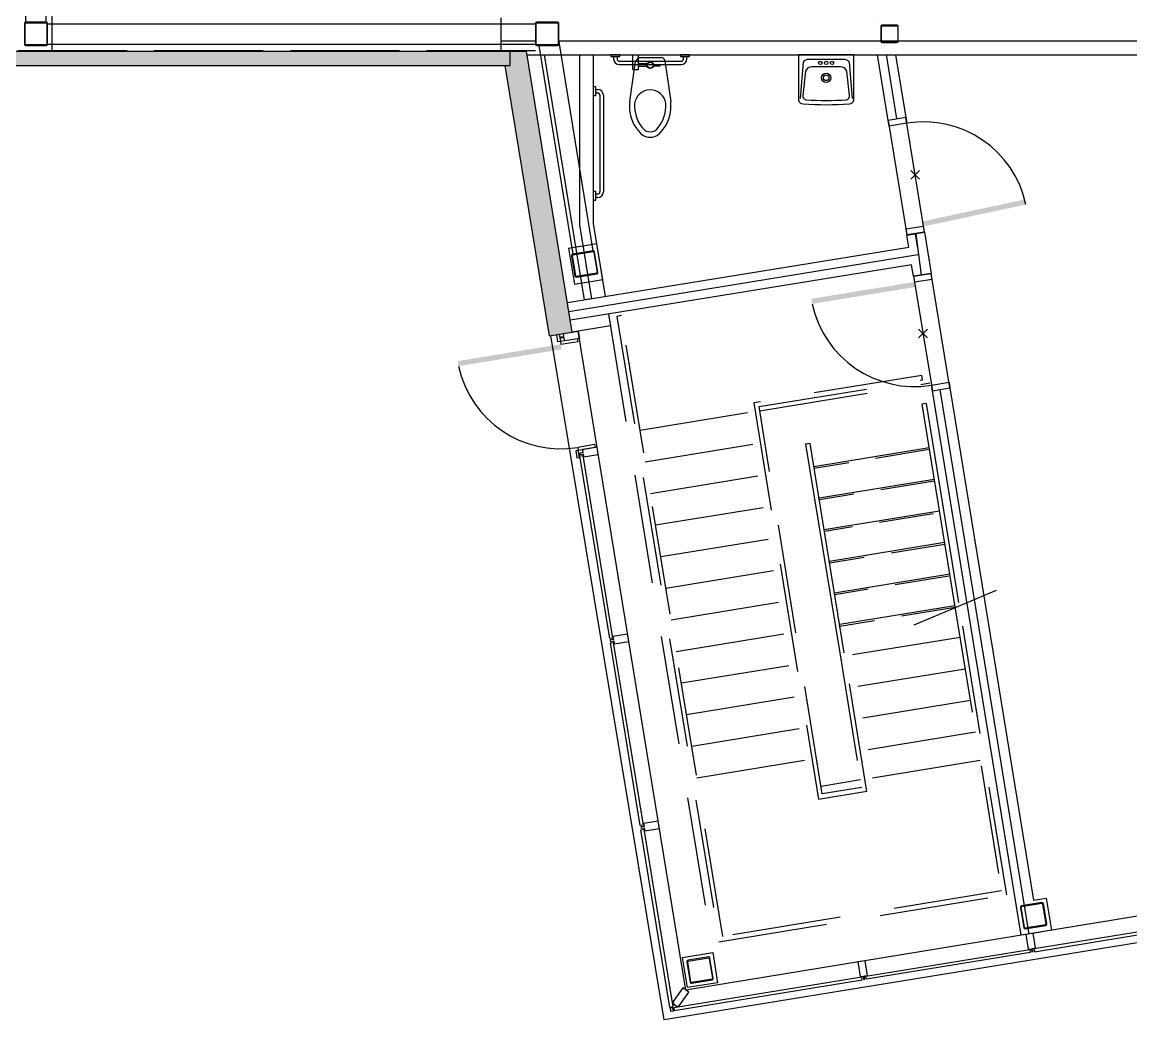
# Model space of a CAD drawing. Header units: inches. Extents: x 2743 to 10591, y -1604 to 5792.
# Drawn here: x 4019.1 to 4400.8, y -1592.5 to -1249 of the extents above; entities that cross this region are included whole.
import ezdxf

# ---------------------------------------------------------------- set-up
doc = ezdxf.new("R2010")
doc.units = ezdxf.units.IN
doc.header["$LTSCALE"] = 0.1875
doc.header["$MEASUREMENT"] = 0
doc.header["$PDMODE"] = 3
doc.header["$PDSIZE"] = 1.5
for name, pattern in [('CENTERX2', [101.6, 63.5, -12.7, 12.7, -12.7]), ('dash1', [300, 200, -100]), ('dash2', [500, 400, -100])]:
    doc.linetypes.add(name, pattern=pattern)
for name, color, linetype in [('7', 30, 'Continuous'), ('A-E-MUR-EXT', 3, 'Continuous'), ('A-N-APP-SAN', 1, 'Continuous'), ('A-N-FEN-EXT', 2, 'Continuous'), ('A-N-MUR-COMP', 30, 'Continuous'), ('A-N-MUR-EXT', 5, 'Continuous'), ('A-N-MUR-INT', 3, 'Continuous'), ('A-N-POR-PLF', 30, 'Continuous'), ('A-N-POR-PLN', 7, 'Continuous'), ('A-N-STRUCTURE', 4, 'Continuous'), ('A-N-SYS-ESC', 2, 'Continuous'), ('fill253', 253, 'Continuous'), ('S-N-ACIER', 4, 'Continuous')]:
    doc.layers.add(name, color=color, linetype=linetype)
doc.linetypes.add('MUR06', pattern='A,0.00508,[1,JUB,S=1,R=0,X=0,Y=0],-300', length=300.00508)
doc.linetypes.add('MUR07', pattern='A,0.001521,[13,JUB,S=1,R=0,X=0,Y=0],-152.075402', length=152.076923)

msp = doc.modelspace()

# ---------------------------------------------------------------- hatches: boundary and pattern name
at = {"layer": 'A-N-POR-PLN'}
for points in [[(4364.67314, -1311.78219), (4364.30196, -1310.04986), (4329.07788, -1317.59708), (4329.44906, -1319.32942)], [(4290.79348, -1344.24178), (4291.07901, -1345.99027), (4326.63163, -1340.18451), (4326.34611, -1338.43602)], [(4169.03482, -1365.68981), (4169.32035, -1367.4383), (4204.87298, -1361.63254), (4204.58745, -1359.88405)]]:
    msp.add_hatch(color=7, dxfattribs=at).paths.add_polyline_path(points)
at = {"layer": 'fill253'}
h = msp.add_hatch(color=7, dxfattribs=at)
h.dxf.hatch_style = 1
h.paths.add_polyline_path([(5517.44902, 431.979), (5512.52777, 431.979), (5512.54172, 94.34303), (5517.46297, 94.34303)])
h.paths.add_polyline_path([(5517.44903, 678.7916), (5512.52778, 678.7916), (5512.52778, 572.89173), (5517.44903, 572.89173)])
h.paths.add_polyline_path([(5517.44903, 925.604), (5512.52778, 925.604), (5512.52777, 819.70432), (5517.44902, 819.70432)])
h.paths.add_polyline_path([(4628.42938, -1259.02652), (4625.95018, -1263.9483), (5517.46297, -1263.94777), (5517.46297, -1071.958), (5512.54172, -1071.958), (5512.54172, -1259.02652)])
h.paths.add_polyline_path([(4200.50372, -1356.98336), (4208.49739, -1355.67867), (4193.49822, -1263.95647), (4192.72048, -1259.19385), (4184.51381, -1259.19385), (4185.25735, -1263.82639)])
h.paths.add_polyline_path([(4618.93272, -1264.1151), (4619.31197, -1266.30955), (4626.09389, -1265.20887), (4625.95018, -1263.9483), (4628.42938, -1259.02652), (4618.12265, -1259.02652)])
h.paths.add_polyline_path([(5517.46297, 1153.66309), (5512.54172, 1153.66309), (5512.52778, 1066.51673), (5517.44903, 1066.51673)])
h.paths.add_polyline_path([(2812.35741, -1079.29062), (2806.55239, -1077.23697), (2806.55239, -1078.48244), (2807.41263, -1078.81134), (2807.41906, -1264.1151), (3075.9398, -1263.94776), (3075.93335, -1259.02651), (2812.34031, -1259.19385)])
h.paths.add_polyline_path([(2807.41906, -374.65047), (2812.34031, -375.67519), (2812.34031, 118.15991), (2807.41906, 118.15991)])
h.paths.add_polyline_path([(5512.54172, -339.79281), (5517.46297, -339.79281), (5517.46297, 52.10637), (5512.54172, 52.10637)])
h.paths.add_polyline_path([(5512.5356, -401.23504), (5517.45685, -401.23504), (5517.46297, -339.79281), (5512.54172, -339.79281)])
h.paths.add_polyline_path([(5512.54172, -545.32679), (5517.46297, -545.32679), (5517.45685, -437.25741), (5512.5356, -437.25741)])
h.paths.add_polyline_path([(5512.53298, -617.37634), (5517.45423, -617.37634), (5517.46296, -581.35034), (5512.54171, -581.35034)])
h.paths.add_polyline_path([(5512.5391, -689.42343), (5517.46035, -689.42343), (5517.46066, -653.39744), (5512.53941, -653.39744)])
h.paths.add_polyline_path([(5512.5391, -761.46809), (5517.46035, -761.46809), (5517.46035, -725.44454), (5512.5391, -725.44454)])
h.paths.add_polyline_path([(4035.91549, 1440.59386), (4035.91549, 1445.51513), (2807.41263, 1445.51513), (2807.41906, 159.14408), (2812.34031, 159.14408), (2812.33388, 1440.59388)])
h.paths.add_polyline_path([(3118.18201, -1259.02652), (3118.18223, -1263.94777), (4185.31745, -1264.1151), (4184.51381, -1259.19385)])
h.paths.add_polyline_path([(4279.25656, 1440.56528), (4279.25657, 1445.48688), (4078.1514, 1445.5146), (4078.1514, 1440.59333)])
h.paths.add_polyline_path([(4872.5115, 1445.3478), (4872.5115, 1440.42655), (5512.54172, 1440.42655), (5512.54177, 1308.40012), (5517.46302, 1308.40012), (5517.46297, 1445.3478)])
h.paths.add_polyline_path([(5517.45593, -941.58583), (5512.53008, -941.58584), (5512.54172, -1029.88866), (5517.46297, -1029.88866)])
h.paths.add_polyline_path([(5512.53008, -905.56228), (5517.45593, -905.5623), (5517.45423, -797.49164), (5512.53298, -797.49164)])

# ---------------------------------------------------------------- linework, layer by layer
at = {"color": 7}
for p, q in [((4221.75809, -1260.27246), (4221.75809, -1260.86301)), ((4224.90769, -1260.27246), (4221.75809, -1260.27246)), ((4221.75809, -1260.86301), (4224.90769, -1260.86301)), ((4222.74234, -1260.86301), (4222.74234, -1261.65041)), ((4223.92344, -1260.86301), (4223.92344, -1261.65041)), ((4224.71084, -1262.43781), (4245.97064, -1262.43781)), ((4224.90769, -1260.86301), (4224.90769, -1260.27246)), ((4245.77379, -1260.27246), (4245.77379, -1260.86301)), ((4248.92339, -1260.27246), (4245.77379, -1260.27246)), ((4245.77379, -1260.86301), (4248.92339, -1260.86301)), ((4246.75804, -1261.65041), (4246.75804, -1260.86301)), ((4247.93914, -1261.65041), (4247.93914, -1260.86301)), ((4248.92339, -1260.86301), (4248.92339, -1260.27246)), ((4305.43606, -1260.27246), (4286.42035, -1260.27246)), ((4286.42035, -1260.27246), (4286.42035, -1275.88486)), ((4287.94713, -1262.8171), (4286.91472, -1275.27809)), ((4293.54533, -1261.79924), (4289.98284, -1261.79924)), ((4301.87356, -1261.79924), (4293.54533, -1261.79924)), ((4304.94168, -1275.27809), (4303.90927, -1262.8171)), ((4305.43606, -1275.88486), (4305.43606, -1260.27246)), ((4224.71084, -1263.61891), (4245.97064, -1263.61891)), ((4288.79106, -1265.86623), (4287.9324, -1274.27542)), ((4300.85571, -1264.34388), (4291.00069, -1264.34388)), ((4303.92401, -1274.27542), (4303.06534, -1265.86623)), ((4215.87754, -1271.19934), (4216.46809, -1271.19934)), ((4215.87754, -1274.34894), (4215.87754, -1271.19934)), ((4216.46809, -1274.34894), (4215.87754, -1274.34894)), ((4216.46809, -1271.19934), (4216.46809, -1274.34894)), ((4216.46809, -1272.18359), (4217.25549, -1272.18359)), ((4216.46809, -1273.36469), (4217.25549, -1273.36469)), ((4218.04289, -1274.15209), (4218.04289, -1307.41974)), ((4219.22399, -1274.15209), (4219.22399, -1307.41974)), ((4215.87754, -1307.22289), (4216.46809, -1307.22289)), ((4215.87754, -1310.37249), (4215.87754, -1307.22289)), ((4216.46809, -1307.22289), (4216.46809, -1310.37249)), ((4217.25549, -1308.20714), (4216.46809, -1308.20714)), ((4216.46809, -1310.37249), (4215.87754, -1310.37249)), ((4217.25549, -1309.38824), (4216.46809, -1309.38824)), ((4354.42818, -1444.71938), (4326.10301, -1456.64935))]:
    msp.add_line(p, q, dxfattribs=at)
for centre, radius in [((4293.92033, -1263.03434), 0.59055), ((4295.9282, -1263.03434), 0.59055), ((4297.93607, -1263.03434), 0.59055), ((4295.9282, -1268.14646), 1.5748), ((4295.9282, -1268.14646), 0.98425)]:
    msp.add_circle(centre, radius, dxfattribs=at)
for centre, radius, start, end in [((4224.71084, -1261.65041), 1.9685, 180, 270), ((4224.71084, -1261.65041), 0.7874, 180, 270), ((4245.97064, -1261.65041), 1.9685, 270, 0), ((4245.97064, -1261.65041), 0.7874, 270, 0), ((4289.81121, -1264.00063), 2.20807, 85.5421204, 147.587982), ((4302.04519, -1264.00063), 2.20807, 32.412018, 94.4578796), ((4291.00069, -1266.70866), 2.36478, 90, 159.1305083), ((4300.85571, -1266.70866), 2.36478, 20.8694917, 90), ((4217.25549, -1274.15209), 1.9685, 0, 90), ((4217.25549, -1274.15209), 0.7874, 0, 90), ((4289.07674, -1274.52605), 1.17147, 167.646167, 263.9348638), ((4302.77967, -1274.52605), 1.17147, 276.0651362, 12.353833), ((4287.94713, -1275.53756), 1.56578, 192.8150418, 270), ((4295.9282, -1173.13453), 104.2747, 265.6103502, 274.3896498), ((4295.9282, -1173.13453), 102.79336, 266.1090954, 273.8909046), ((4303.90927, -1275.53756), 1.56578, 270, 347.1849582), ((4217.25549, -1307.41974), 1.9685, 270, 0), ((4217.25549, -1307.41974), 0.7874, 270, 0)]:
    msp.add_arc(centre, radius, start, end, dxfattribs=at)
at = {"layer": '7', "color": 7}
for p, q in [((4183.91835, -1252.39755), (4183.91809, -1255.42846)), ((4183.91809, -1255.42846), (4195.8698, -1255.42848)), ((4203.86979, -1255.42849), (4448.08802, -1255.42874)), ((4212.75841, -1344.60759), (4198.99202, -1260.27495)), ((4210.99615, -1260.27496), (4210.99615, -1318.76012)), ((4210.99615, -1318.76012), (4215.14926, -1344.21722)), ((4215.14926, -1344.21722), (4212.75841, -1344.60759))]:
    msp.add_line(p, q, dxfattribs=at)
at = {"layer": 'A-E-MUR-EXT', "color": 7}
for p, q in [((4208.49733, -1355.67834), (4192.71404, -1259.02652)), ((4215.87825, -1318.33723), (4215.87803, -1260.27246)), ((4219.97795, -1343.43255), (4215.87825, -1318.33723)), ((4207.2248, -1326.86535), (4209.24694, -1339.18872)), ((4217.01074, -1325.26726), (4207.22603, -1326.87284)), ((4219.02347, -1337.59216), (4217.01074, -1325.26726)), ((4209.24694, -1339.18872), (4219.02347, -1337.59216)), ((4246.4772, -1571.05166), (4256.86685, -1569.35509)), ((4248.17377, -1581.44131), (4246.4772, -1571.05166)), ((4256.86685, -1569.35509), (4258.56342, -1579.74474)), ((4258.56342, -1579.74474), (4248.17377, -1581.44131))]:
    msp.add_line(p, q, dxfattribs=at)
at = {"layer": 'A-N-APP-SAN', "color": 7}
for p, q in [((4229.34765, -1265.34309, 0.00787), (4229.32924, -1260.27246)), ((4230.17683, -1263.27963), (4230.26238, -1262.76978)), ((4231.34763, -1265.33398, 0.00787), (4231.32921, -1260.26335)), ((4231.56022, -1261.20146), (4235.34284, -1261.16375)), ((4235.34284, -1261.16375), (4239.12546, -1261.20146)), ((4240.4212, -1262.19909), (4242.39744, -1276.31768)), ((4228.28824, -1276.31768), (4230.17683, -1263.27963)), ((4229.34765, -1265.34309, 0.00787), (4231.34763, -1265.33398, 0.00787)), ((4234.44768, -1263.2837, -0.00394), (4231.38522, -1263.29765, -0.00394)), ((4234.45224, -1264.28368, -0.00394), (4231.38978, -1264.29764, -0.00394)), ((4236.63601, -1263.52049), (4236.29615, -1263.52049)), ((4236.29615, -1264.11104), (4236.63601, -1264.11104)), ((4236.63601, -1264.11104), (4236.63601, -1263.52049)), ((4238.80953, -1263.59431), (4236.63601, -1263.65951)), ((4236.63601, -1263.97201), (4238.80953, -1264.03722)), ((4238.80953, -1264.03722), (4238.80953, -1263.59431))]:
    msp.add_line(p, q, dxfattribs=at)
for radius in [1.11581, 1]:
    msp.add_circle((4235.34074, -1263.81576), radius, dxfattribs=at)
for centre, radius, start, end in [((4232.27056, -1263.11045), 2.03687, 110.4103706, 170.3719926), ((4239.10823, -1262.56411), 1.36277, 15.5365519, 89.2755355), ((4235.3383, -1277.71601), 5.40047, 90.0065755, 172.7689438), ((4235.34701, -1277.71601), 5.40047, 7.2310562, 89.9934245), ((4241.93461, -1277.81887), 13.72869, 173.7223058, 189.1590306), ((4241.91892, -1277.76354), 11.96027, 176.5137011, 218.604006), ((4228.7664, -1277.76354), 11.96027, 321.395994, 3.4862989), ((4228.75106, -1277.81887), 13.72869, 350.8409694, 6.2776942), ((4240.47764, -1278.4185), 12.20017, 187.4678026, 231.5966158), ((4230.20803, -1278.4185), 12.20017, 308.4033842, 352.5321974), ((4235.39072, -1283.4483), 3.33225, 212.2403451, 269.1735057), ((4235.29459, -1283.4483), 3.33225, 270.8264943, 327.7596549), ((4235.33794, -1283.6489), 4.96996, 240.6105557, 270.0564243), ((4235.34773, -1283.6489), 4.96996, 269.9435757, 299.3894443)]:
    msp.add_arc(centre, radius, start, end, dxfattribs=at)
at = {"layer": 'A-N-FEN-EXT', "color": 7}
for p, q in [((4240.20416, -1592.52228), (4201.07619, -1356.89022)), ((4203.19226, -1356.58763), (4204.05601, -1356.44658)), ((4203.59352, -1359.04484), (4203.19226, -1356.58763)), ((4204.05601, -1356.44658), (4204.45727, -1358.90379)), ((4210.36369, -1358.02723), (4204.44214, -1358.99423)), ((4204.56827, -1357.38494), (4205.65622, -1357.20728)), ((4204.64441, -1357.85121), (4204.56827, -1357.38494)), ((4205.73236, -1357.67354), (4204.64441, -1357.85121)), ((4205.48808, -1356.17761), (4210.53927, -1355.35276)), ((4205.65622, -1357.20728), (4205.48808, -1356.17761)), ((4205.90051, -1358.70321), (4205.73236, -1357.67354)), ((4210.9517, -1357.87835), (4205.90051, -1358.70321)), ((4210.509, -1358.91706), (4210.36369, -1358.02723)), ((4247.5918, -1582.25082), (4210.53923, -1355.35276)), ((4210.53927, -1355.35276), (4210.9517, -1357.87835)), ((4204.45727, -1358.90379), (4203.59352, -1359.04484)), ((4204.44214, -1358.99423), (4204.58745, -1359.88405)), ((4204.58745, -1359.88405), (4210.509, -1358.91706)), ((4210.58242, -1396.41234), (4209.71867, -1396.55339)), ((4209.71867, -1396.55339), (4210.11994, -1399.01059)), ((4216.31476, -1394.46969), (4210.39321, -1395.43668)), ((4210.39321, -1395.43668), (4210.53852, -1396.32651)), ((4210.53852, -1396.32651), (4216.46007, -1395.35951)), ((4210.98369, -1398.86954), (4210.58242, -1396.41234)), ((4217.06562, -1395.31852), (4212.01444, -1396.14338)), ((4212.01444, -1396.14338), (4212.18258, -1397.17305)), ((4216.46007, -1395.35951), (4216.31476, -1394.46969)), ((4217.47806, -1397.84411), (4217.06562, -1395.31852)), ((4210.11994, -1399.01059), (4210.98369, -1398.86954)), ((4212.18258, -1397.17305), (4211.09463, -1397.35071)), ((4211.09463, -1397.35071), (4211.17077, -1397.81697)), ((4211.12591, -1398.32315), (4212.11283, -1398.16199)), ((4221.40393, -1461.26283), (4211.12591, -1398.32315)), ((4211.17077, -1397.81697), (4212.25872, -1397.63931)), ((4212.11283, -1398.16199), (4222.39136, -1461.10158)), ((4212.25872, -1397.63931), (4212.42687, -1398.66898)), ((4212.42687, -1398.66898), (4217.47806, -1397.84411)), ((4222.39136, -1461.10158), (4221.40393, -1461.26283)), ((4222.69553, -1461.55076), (4221.60758, -1461.72842)), ((4227.57857, -1459.69623), (4222.52738, -1460.52109)), ((4222.52738, -1460.52109), (4222.69553, -1461.55076)), ((4227.991, -1462.22182), (4227.57857, -1459.69623)), ((4221.60758, -1461.72842), (4221.68372, -1462.19469)), ((4221.63878, -1462.70087), (4222.6257, -1462.53971)), ((4231.91727, -1525.64273), (4221.63878, -1462.70087)), ((4221.68372, -1462.19469), (4222.77167, -1462.01702)), ((4222.6257, -1462.53971), (4232.9047, -1525.48148)), ((4222.77167, -1462.01702), (4222.93981, -1463.04669)), ((4222.93981, -1463.04669), (4227.991, -1462.22182)), ((4657.85071, -1515.25533), (4247.5918, -1582.25082)), ((4667.86706, -1522.73689), (4240.20416, -1592.52228)), ((4232.9047, -1525.48148), (4231.91727, -1525.64273)), ((4233.20886, -1525.93066), (4232.12091, -1526.10832)), ((4232.12091, -1526.10832), (4232.19705, -1526.57459)), ((4232.19705, -1526.57459), (4233.285, -1526.39692)), ((4238.0919, -1524.07613), (4233.04071, -1524.901)), ((4233.04071, -1524.901), (4233.20886, -1525.93066)), ((4233.285, -1526.39692), (4233.45314, -1527.42659)), ((4238.50433, -1526.60172), (4238.0919, -1524.07613)), ((4232.15212, -1527.08077), (4233.13904, -1526.91961)), ((4242.14259, -1588.25875), (4232.15212, -1527.08077)), ((4233.13904, -1526.91961), (4243.13002, -1588.0975)), ((4233.45314, -1527.42659), (4238.50433, -1526.60172)), ((4423.92428, -1558.87281), (4367.50226, -1568.08604)), ((4367.66351, -1569.07347), (4424.08545, -1559.85974)), ((4367.16524, -1562.7244), (4364.63964, -1563.13683)), ((4364.63964, -1563.13683), (4365.46451, -1568.18802)), ((4367.9901, -1567.77558), (4367.16524, -1562.7244)), ((4309.60391, -1577.54139), (4366.02576, -1568.32715)), ((4365.46451, -1568.18802), (4366.49417, -1568.01987)), ((4366.02576, -1568.32715), (4366.18701, -1569.31458)), ((4366.49417, -1568.01987), (4366.67183, -1569.10782)), ((4366.96043, -1567.94373), (4367.9901, -1567.77558)), ((4367.1381, -1569.03168), (4366.96043, -1567.94373)), ((4367.50226, -1568.08604), (4367.66351, -1569.07347)), ((4309.28603, -1572.1761), (4306.76043, -1572.58853)), ((4310.11089, -1577.22729), (4309.28603, -1572.1761)), ((4366.18701, -1569.31458), (4309.76507, -1578.52831)), ((4366.67183, -1569.10782), (4367.1381, -1569.03168)), ((4306.76043, -1572.58853), (4307.5853, -1577.63972)), ((4308.16586, -1577.77622), (4243.46782, -1588.34012)), ((4243.62907, -1589.32755), (4308.32703, -1578.76315)), ((4307.5853, -1577.63972), (4308.61496, -1577.47157)), ((4308.32703, -1578.76315), (4308.16586, -1577.77622)), ((4308.61496, -1577.47157), (4308.79262, -1578.55952)), ((4308.79262, -1578.55952), (4309.25889, -1578.48338)), ((4309.08122, -1577.39543), (4310.11089, -1577.22729)), ((4309.25889, -1578.48338), (4309.08122, -1577.39543)), ((4309.76507, -1578.52831), (4309.60391, -1577.54139)), ((4246.55315, -1581.50367), (4243.19682, -1586.17001)), ((4245.27429, -1587.66428), (4248.63062, -1582.99794)), ((4248.63062, -1582.99794), (4246.55315, -1581.50367)), ((4243.19682, -1586.17001), (4243.34267, -1587.06298)), ((4243.34267, -1587.06298), (4244.38141, -1587.81011)), ((4243.13002, -1588.0975), (4242.14259, -1588.25875)), ((4243.17701, -1588.38938), (4242.1901, -1588.5506)), ((4242.1901, -1588.5506), (4242.35132, -1589.53749)), ((4242.35132, -1589.53749), (4243.33818, -1589.37628)), ((4243.33818, -1589.37628), (4243.17701, -1588.38938)), ((4243.46782, -1588.34012), (4243.62907, -1589.32755)), ((4244.38141, -1587.81011), (4245.27429, -1587.66428))]:
    msp.add_line(p, q, dxfattribs=at)
at = {"layer": 'A-N-MUR-COMP', "color": 7, "linetype": 'MUR07', "ltscale": 0.8}
for p, q in [((4320.29533, -1282.32894), (4316.67786, -1260.17672)), ((4326.75134, -1321.83881), (4328.60897, -1336.07192)), ((4207.34124, -1348.59879), (4327.45163, -1328.98471)), ((4335.04925, -1375.51008), (4365.66154, -1562.96997))]:
    msp.add_line(p, q, dxfattribs=at)
at = {"layer": 'A-N-MUR-COMP', "color": 7, "linetype": 'MUR06', "ltscale": 0.65}
msp.add_line((4326.58824, -1321.86545), (4327.29889, -1326.21725), dxfattribs=at)
at = {"layer": 'A-N-MUR-EXT', "color": 7}
for p, q in [((4187.14748, -1263.95319), (4187.14748, -1259.05658)), ((3118.18223, -1263.94777), (4187.14748, -1263.95319)), ((4185.31102, -1263.94777), (4200.50377, -1356.98369)), ((4200.50377, -1356.98369), (4208.49733, -1355.67834))]:
    msp.add_line(p, q, dxfattribs=at)
at = {"layer": 'A-N-MUR-INT', "color": 7}
for p, q in [((4029.41184, -917.49524), (4029.41184, -1258.87187)), ((4183.91822, -1247.5145), (4183.91822, -1259.02705)), ((4313.1929, -1249.1604), (4313.1929, -1249.1604)), ((3118.16648, -1259.02652), (4192.71404, -1259.02652)), ((4192.80152, -1260.27494), (4448.08802, -1260.27521)), ((4317.26461, -1282.82386), (4313.58238, -1260.27507)), ((4319.80546, -1260.27508), (4323.32604, -1281.83403)), ((4323.32604, -1281.83403), (4317.26461, -1282.82386)), ((4323.7167, -1322.33437), (4329.78599, -1321.34325)), ((4324.38284, -1326.41256), (4323.7167, -1322.33437)), ((4329.78599, -1321.34325), (4332.09814, -1335.50214)), ((4206.85733, -1345.57051), (4324.38284, -1326.41256)), ((4325.29652, -1332.53642), (4207.84902, -1351.64139)), ((4326.02885, -1336.49325), (4325.29652, -1332.53642)), ((4332.09814, -1335.50214), (4326.02885, -1336.49325)), ((4220.96469, -1349.50184), (4221.62451, -1353.54254)), ((4221.62451, -1353.54254), (4208.49858, -1355.686)), ((4363.08143, -1563.39136), (4332.46912, -1375.93141)), ((4338.53841, -1374.9403), (4367.33241, -1551.31537)), ((4367.33241, -1551.31537), (4371.66063, -1550.6086)), ((4371.66063, -1550.6086), (4373.47106, -1561.6951)), ((4369.15071, -1562.40024), (4363.08143, -1563.39136)), ((4373.47106, -1561.6951), (4369.15071, -1562.40024))]:
    msp.add_line(p, q, dxfattribs=at)
at = {"layer": 'A-N-MUR-INT', "color": 7, "linetype": 'dash1'}
msp.add_line((4220.96469, -1349.50184), (4256.86669, -1569.35512), dxfattribs=at)
at = {"layer": 'A-N-POR-PLF', "color": 7}
for p, q in [((4323.32604, -1281.83402), (4317.26461, -1282.82386)), ((4329.76631, -1321.27218), (4323.32604, -1281.83402)), ((4317.26461, -1282.82386), (4323.70488, -1322.26202)), ((4323.70488, -1322.26202), (4329.76631, -1321.27218)), ((4332.09028, -1335.50342), (4326.02885, -1336.49325)), ((4338.53055, -1374.94158), (4332.09028, -1335.50342)), ((4326.02885, -1336.49325), (4332.46912, -1375.93141)), ((4332.46912, -1375.93141), (4338.53055, -1374.94158))]:
    msp.add_line(p, q, dxfattribs=at)
at = {"layer": 'A-N-POR-PLN', "color": 7}
for p, q in [((4323.32604, -1281.83402), (4317.26461, -1282.82386)), ((4323.32604, -1281.83402), (4323.6433, -1283.77679)), ((4317.58187, -1284.76662), (4317.26461, -1282.82386)), ((4323.6433, -1283.77679), (4317.58187, -1284.76662)), ((4329.44906, -1319.32942), (4323.38763, -1320.31925)), ((4323.38763, -1320.31925), (4323.70488, -1322.26202)), ((4329.76631, -1321.27218), (4329.44906, -1319.32942)), ((4329.76631, -1321.27218), (4323.70488, -1322.26202)), ((4326.02885, -1336.49325), (4332.09028, -1335.50342)), ((4332.40754, -1337.44619), (4332.09028, -1335.50342)), ((4326.02885, -1336.49325), (4326.34611, -1338.43602)), ((4326.34611, -1338.43602), (4332.40754, -1337.44619)), ((4332.15187, -1373.98865), (4338.2133, -1372.99881)), ((4338.2133, -1372.99881), (4338.53055, -1374.94158)), ((4332.46912, -1375.93141), (4332.15187, -1373.98865)), ((4332.46912, -1375.93141), (4338.53055, -1374.94158))]:
    msp.add_line(p, q, dxfattribs=at)
for centre, start, end in [((4329.44906, -1319.32942), 12.0935287, 99.2745663), ((4326.34611, -1338.43602), 192.0935287, 279.2745663), ((4204.58745, -1359.88405), 192.0935287, 279.2745663)]:
    msp.add_arc(centre, 36.02355, start, end, dxfattribs=at)
for p in [(4326.54618, -1301.5531), (4329.24899, -1356.21233)]:
    msp.add_point(p, dxfattribs=at)
at = {"layer": 'A-N-STRUCTURE', "color": 7, "linetype": 'dash2', "ltscale": 0.5}
msp.add_line((4195.8698, -1258.87187), (2812.36145, -1258.87187), dxfattribs=at)
at = {"layer": 'A-N-SYS-ESC', "color": 7, "linetype": 'dash1'}
for p, q in [((4225.40287, -1350.05333), (4223.84865, -1350.30713)), ((4223.84865, -1350.30713), (4259.00976, -1565.6225)), ((4260.34852, -1563.80624), (4225.40287, -1350.05333)), ((4328.84894, -1370.61863), (4270.99335, -1380.06648)), ((4272.80137, -1381.36689), (4329.10274, -1372.17286)), ((4273.02979, -1382.76568), (4331.65559, -1373.19206)), ((4329.10274, -1372.17286), (4328.84894, -1370.61863)), ((4270.99335, -1380.06648), (4293.27796, -1516.53033)), ((4294.57837, -1514.72232), (4272.80137, -1381.36689)), ((4231.84701, -1389.49053), (4271.47699, -1383.01893)), ((4233.6259, -1400.36965), (4273.25362, -1393.89842)), ((4235.40478, -1411.24877), (4275.03024, -1404.77791)), ((4237.18367, -1422.1279), (4276.80687, -1415.65741)), ((4238.96256, -1433.00702), (4278.58349, -1426.5369)), ((4240.74144, -1443.88614), (4280.36012, -1437.41639)), ((4242.52033, -1454.76527), (4282.13675, -1448.29588)), ((4340.15017, -1449.59507), (4356.28233, -1548.1402)), ((4358.052, -1549.44886), (4341.62783, -1448.87251)), ((4244.29921, -1465.64439), (4283.52482, -1459.23883)), ((4341.99274, -1460.85351), (4302.35914, -1467.3257)), ((4309.95729, -1513.85435), (4302.05929, -1465.48949)), ((4300.5712, -1466.16581), (4308.13888, -1512.50788)), ((4246.0781, -1476.52351), (4285.69, -1470.05487)), ((4343.77364, -1471.7323), (4304.13577, -1478.20519)), ((4247.85699, -1487.40264), (4287.46663, -1480.93436)), ((4345.55453, -1482.6111), (4306.29815, -1489.02169)), ((4249.63587, -1498.28176), (4289.24325, -1491.81385)), ((4347.33543, -1493.4899), (4307.68902, -1499.96417)), ((4251.41476, -1509.16088), (4291.01988, -1502.69335)), ((4348.92288, -1503.21095), (4309.27647, -1509.68523)), ((4307.71947, -1509.93949), (4294.15896, -1512.15393)), ((4293.27796, -1516.53033), (4309.9497, -1513.80783)), ((4308.13888, -1512.50788), (4294.57837, -1514.72232)), ((4259.00976, -1565.6225), (4358.052, -1549.44886)), ((4356.28233, -1548.1402), (4260.34852, -1563.80624))]:
    msp.add_line(p, q, dxfattribs=at)
at = {"layer": 'A-N-SYS-ESC', "color": 7}
for p, q in [((4330.42569, -1380.27418), (4328.87148, -1380.52799)), ((4328.87148, -1380.52799), (4340.15017, -1449.59507)), ((4341.62783, -1448.87251), (4330.42569, -1380.27418)), ((4290.39702, -1394.09108), (4288.84281, -1394.34489)), ((4288.84281, -1394.34489), (4300.5712, -1466.16581)), ((4302.16717, -1466.16772), (4290.39702, -1394.09108)), ((4331.32902, -1395.5772), (4291.69659, -1402.0492)), ((4333.10565, -1406.45669), (4293.47321, -1412.92869)), ((4334.88228, -1417.33619), (4295.24984, -1423.80818)), ((4336.6589, -1428.21568), (4297.02647, -1434.68768)), ((4338.43553, -1439.09517), (4298.80309, -1445.56717)), ((4340.21216, -1449.97466), (4300.57972, -1456.44666))]:
    msp.add_line(p, q, dxfattribs=at)
at = {"layer": 'A-N-SYS-ESC', "color": 7, "linetype": 'dash1', "ltscale": 0.5}
for p, q in [((4331.4242, -1396.16003), (4291.79176, -1402.63203)), ((4333.20083, -1407.03952), (4293.56839, -1413.51152)), ((4332.72384, -1418.28703), (4295.34502, -1424.39101)), ((4336.75408, -1428.79851), (4297.12164, -1435.27051)), ((4338.14215, -1439.74145), (4298.89827, -1446.15)), ((4340.30733, -1450.55749), (4300.67489, -1457.02949))]:
    msp.add_line(p, q, dxfattribs=at)
at = {"layer": 'S-N-ACIER', "color": 7, "linetype": 'CENTERX2', "ltscale": 20}
for p, q in [((4020.39611, -1249.33953), (4021.23576, -914.94406)), ((4027.40397, -1249.33953), (4026.56253, -914.94406)), ((4027.90003, -1249.5226), (4195.8698, -1249.5226)), ((4027.90003, -1256.53046), (4195.8698, -1256.53046))]:
    msp.add_line(p, q, dxfattribs=at)
at = {"layer": 'S-N-ACIER', "color": 7}
for p, q in [((4019.90005, -1249.47654), (4019.90005, -1256.57652)), ((4020.15004, -1256.57652), (4020.15004, -1249.47654)), ((4027.45003, -1249.02654), (4020.35004, -1249.02654)), ((4020.35004, -1249.27654), (4027.45003, -1249.27654)), ((4027.65003, -1249.47654), (4027.65003, -1256.57652)), ((4027.90003, -1256.57652), (4027.90003, -1249.47654)), ((4195.8698, -1249.47654), (4195.8698, -1256.57652)), ((4196.1198, -1256.57652), (4196.1198, -1249.47654)), ((4203.41979, -1249.02654), (4196.3198, -1249.02654)), ((4196.3198, -1249.27654), (4203.41979, -1249.27654)), ((4203.61979, -1249.47654), (4203.61979, -1256.57652)), ((4203.86979, -1256.57652), (4203.86979, -1249.47654)), ((4314.72833, -1250.36404), (4314.72833, -1255.68903)), ((4314.91583, -1255.68903), (4314.91583, -1250.36404)), ((4320.39082, -1250.02654), (4315.06583, -1250.02654)), ((4315.06583, -1250.21404), (4320.39082, -1250.21404)), ((4320.54082, -1250.36404), (4320.54082, -1255.68903)), ((4320.72832, -1255.68903), (4320.72832, -1250.36404)), ((4027.45003, -1256.77652), (4020.35004, -1256.77652)), ((4020.35004, -1257.02652), (4027.45003, -1257.02652)), ((4203.41979, -1256.77652), (4196.3198, -1256.77652)), ((4196.3198, -1257.02652), (4203.41979, -1257.02652)), ((4320.39082, -1255.83903), (4315.06583, -1255.83903)), ((4315.06583, -1256.02652), (4320.39082, -1256.02652)), ((4215.67827, -1327.76233), (4208.6711, -1328.9066)), ((4208.71139, -1329.15334), (4215.71856, -1328.00906)), ((4217.33918, -1335.14109), (4216.19491, -1328.13392)), ((4208.2995, -1329.42324), (4209.44378, -1336.43041)), ((4209.69051, -1336.39012), (4208.54623, -1329.38295)), ((4215.94818, -1328.17421), (4217.09245, -1335.18138)), ((4216.9273, -1335.411), (4209.92013, -1336.55528)), ((4209.96042, -1336.80201), (4216.96759, -1335.65773)), ((4370.16957, -1552.13298), (4363.1624, -1553.27725)), ((4363.20269, -1553.52398), (4370.20986, -1552.37971)), ((4370.43948, -1552.54486), (4371.58375, -1559.55203)), ((4371.83048, -1559.51174), (4370.68621, -1552.50457)), ((4362.7908, -1553.79389), (4363.93508, -1560.80106)), ((4364.18181, -1560.76077), (4363.03754, -1553.7536)), ((4371.4186, -1559.78165), (4364.41143, -1560.92592)), ((4364.45172, -1561.17265), (4371.45889, -1560.02838)), ((4255.37246, -1570.87946), (4248.36529, -1572.02374)), ((4248.40559, -1572.27047), (4255.41276, -1571.12619)), ((4255.64237, -1571.29135), (4256.78665, -1578.29852)), ((4257.03338, -1578.25823), (4255.88911, -1571.25106)), ((4247.9937, -1572.54038), (4249.13798, -1579.54755)), ((4249.38471, -1579.50726), (4248.24043, -1572.50009)), ((4256.6215, -1578.52813), (4249.61433, -1579.67241)), ((4249.65462, -1579.91914), (4256.66179, -1578.77487))]:
    msp.add_line(p, q, dxfattribs=at)
at = {"layer": 'S-N-ACIER', "color": 7, "linetype": 'CENTERX2', "ltscale": 18}
for p, q in [((4196.97266, -1257.02652), (4208.71645, -1328.8992)), ((4203.86979, -1255.78004), (4215.6327, -1327.76977))]:
    msp.add_line(p, q, dxfattribs=at)
at = {"layer": 'S-N-ACIER', "color": 7}
for centre, radius, start, end in [((4020.35004, -1249.47654), 0.45, 90, 180), ((4020.35004, -1249.47654), 0.2, 90, 180), ((4027.45003, -1249.47654), 0.45, 0, 90), ((4027.45003, -1249.47654), 0.2, 0, 90), ((4196.3198, -1249.47654), 0.45, 90, 180), ((4196.3198, -1249.47654), 0.2, 90, 180), ((4203.41979, -1249.47654), 0.45, 0, 90), ((4203.41979, -1249.47654), 0.2, 0, 90), ((4315.06583, -1250.36404), 0.3375, 90, 180), ((4315.06583, -1250.36404), 0.15, 90, 180), ((4320.39082, -1250.36404), 0.3375, 0, 90), ((4320.39082, -1250.36404), 0.15, 0, 90), ((4020.35004, -1256.57652), 0.45, 180, 270), ((4020.35004, -1256.57652), 0.2, 180, 270), ((4027.45003, -1256.57652), 0.45, 270, 0), ((4027.45003, -1256.57652), 0.2, 270, 0), ((4196.3198, -1256.57652), 0.45, 180, 270), ((4196.3198, -1256.57652), 0.2, 180, 270), ((4203.41979, -1256.57652), 0.45, 270, 0), ((4203.41979, -1256.57652), 0.2, 270, 0), ((4315.06583, -1255.68903), 0.3375, 180, 270), ((4315.06583, -1255.68903), 0.15, 180, 270), ((4320.39082, -1255.68903), 0.3375, 270, 0), ((4320.39082, -1255.68903), 0.15, 270, 0), ((4215.75079, -1328.20645), 0.45, 9.2745663, 99.2745663), ((4215.75079, -1328.20645), 0.2, 9.2745663, 99.2745663), ((4208.74362, -1329.35072), 0.45, 99.2745663, 189.2745663), ((4208.74362, -1329.35072), 0.2, 99.2745663, 189.2745663), ((4216.89506, -1335.21362), 0.2, 279.2745663, 9.2745663), ((4216.89506, -1335.21362), 0.45, 279.2745663, 9.2745663), ((4209.88789, -1336.35789), 0.45, 189.2745663, 279.2745663), ((4209.88789, -1336.35789), 0.2, 189.2745663, 279.2745663), ((4363.23492, -1553.72137), 0.45, 99.2745663, 189.2745663), ((4370.24209, -1552.57709), 0.45, 9.2745663, 99.2745663), ((4370.24209, -1552.57709), 0.2, 9.2745663, 99.2745663), ((4363.23492, -1553.72137), 0.2, 99.2745663, 189.2745663), ((4364.3792, -1560.72854), 0.45, 189.2745663, 279.2745663), ((4364.3792, -1560.72854), 0.2, 189.2745663, 279.2745663), ((4371.38637, -1559.58426), 0.2, 279.2745663, 9.2745663), ((4371.38637, -1559.58426), 0.45, 279.2745663, 9.2745663), ((4248.43782, -1572.46785), 0.45, 99.2745663, 189.2745663), ((4248.43782, -1572.46785), 0.2, 99.2745663, 189.2745663), ((4255.44499, -1571.32358), 0.45, 9.2745663, 99.2745663), ((4255.44499, -1571.32358), 0.2, 9.2745663, 99.2745663), ((4249.58209, -1579.47502), 0.45, 189.2745663, 279.2745663), ((4249.58209, -1579.47502), 0.2, 189.2745663, 279.2745663), ((4256.58926, -1578.33075), 0.2, 279.2745663, 9.2745663), ((4256.58926, -1578.33075), 0.45, 279.2745663, 9.2745663)]:
    msp.add_arc(centre, radius, start, end, dxfattribs=at)

doc.saveas('drawing.dxf')
